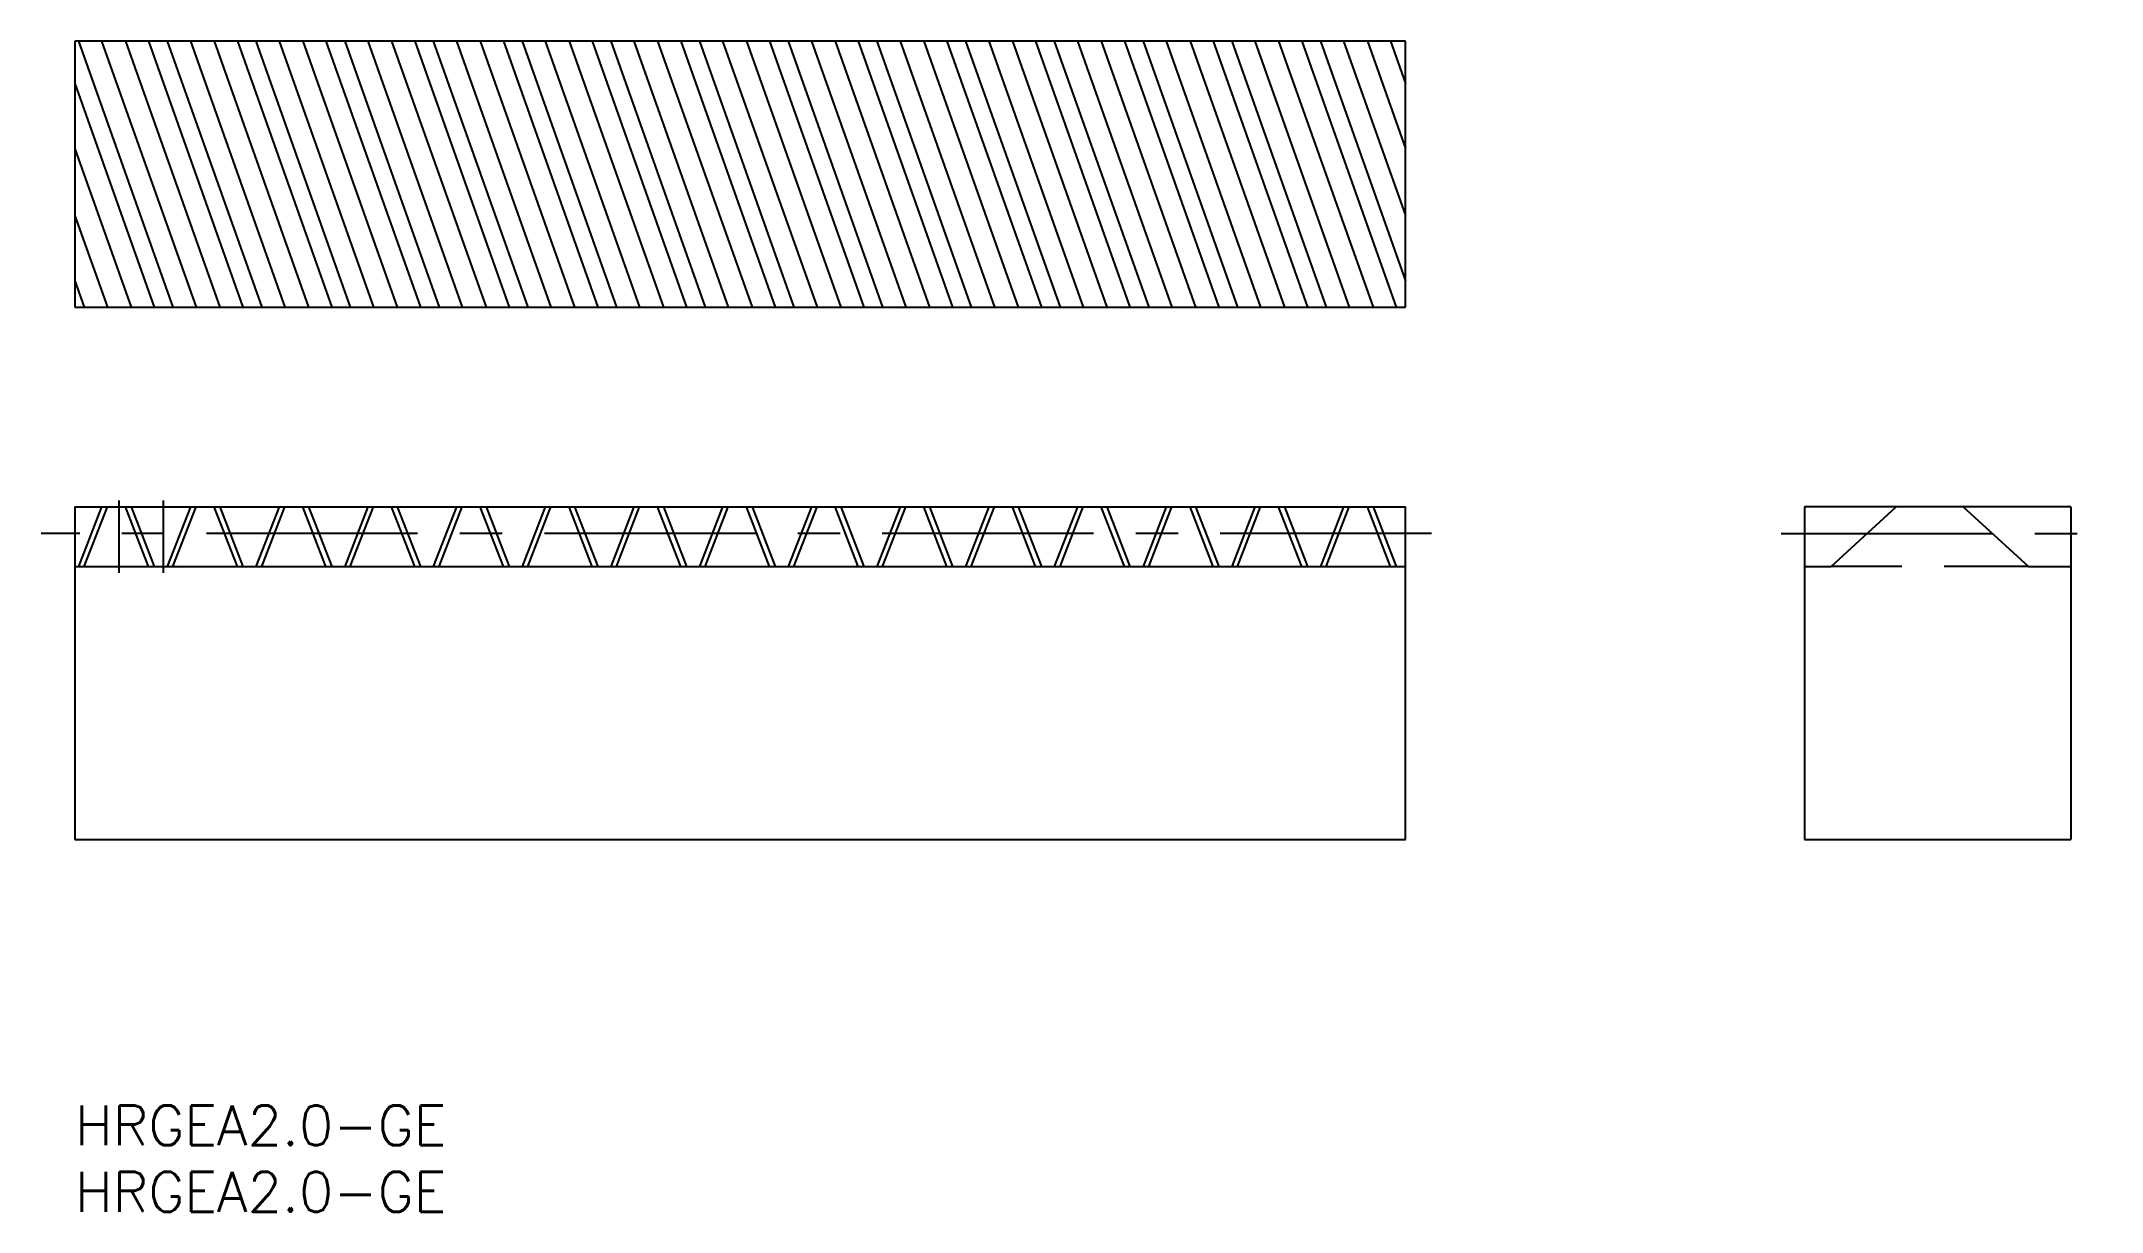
# Model space of a CAD drawing. Extents: x -3 to 152, y -8 to 80.
import ezdxf

# ---------------------------------------------------------------- set-up
doc = ezdxf.new("R2010")
doc.units = 0
doc.header["$LTSCALE"] = 0.5
doc.linetypes.add('CENTER', pattern=[50.8, 31.75, -6.35, 6.35, -6.35])
doc.linetypes.add('DASHED', pattern=[19.05, 12.7, -6.35])
for name, color, linetype in [('MSM_CENTER', 1, 'CENTER'), ('MSM_CONTINUOUS', 7, 'CONTINUOUS'), ('MSM_DASHED', 4, 'DASHED'), ('MSM_PART_NUMBER', 7, 'CONTINUOUS')]:
    doc.layers.add(name, color=color, linetype=linetype)
doc.styles.get("Standard").update_dxf_attribs({"font": 'txt.shx', "height": 3, "bigfont": 'bigfont.shx'})

msp = doc.modelspace()

# ---------------------------------------------------------------- linework, layer by layer
at = {"layer": 'MSM_CENTER'}
for p, q in [((3.33, 40.03), (3.33, 45.48)), ((6.67, 40.03), (6.67, 45.48)), ((101.96, 43), (-2.53, 43)), ((128.25, 43), (152.34, 43))]:
    msp.add_line(p, q, dxfattribs=at)
at = {"layer": 'MSM_CONTINUOUS'}
for p, q in [((0, 80), (0, 60)), ((100, 80), (0, 80)), ((0.27, 80), (7.37, 60)), ((2.01, 80), (9.11, 60)), ((3.8, 80), (10.89, 60)), ((5.54, 80), (12.63, 60)), ((6.94, 80), (14.04, 60)), ((8.68, 80), (15.77, 60)), ((10.47, 80), (17.56, 60)), ((12.21, 80), (19.3, 60)), ((13.61, 80), (20.7, 60)), ((15.35, 80), (22.44, 60)), ((17.14, 80), (24.23, 60)), ((18.87, 80), (25.97, 60)), ((20.28, 80), (27.37, 60)), ((22.01, 80), (29.11, 60)), ((23.8, 80), (30.9, 60)), ((25.54, 80), (32.63, 60)), ((26.94, 80), (34.04, 60)), ((28.68, 80), (35.77, 60)), ((30.47, 80), (37.56, 60)), ((32.21, 80), (39.3, 60)), ((33.61, 80), (40.7, 60)), ((35.35, 80), (42.44, 60)), ((37.14, 80), (44.23, 60)), ((38.87, 80), (45.97, 60)), ((40.28, 80), (47.37, 60)), ((42.01, 80), (49.11, 60)), ((43.8, 80), (50.9, 60)), ((45.54, 80), (52.63, 60)), ((46.94, 80), (54.04, 60)), ((48.68, 80), (55.78, 60)), ((50.47, 80), (57.56, 60)), ((52.21, 80), (59.3, 60)), ((53.61, 80), (60.7, 60)), ((55.35, 80), (62.44, 60)), ((57.14, 80), (64.23, 60)), ((58.88, 80), (65.97, 60)), ((60.28, 80), (67.37, 60)), ((62.02, 80), (69.11, 60)), ((63.8, 80), (70.9, 60)), ((65.54, 80), (72.64, 60)), ((66.94, 80), (74.04, 60)), ((68.68, 80), (75.78, 60)), ((70.47, 80), (77.56, 60)), ((72.21, 80), (79.3, 60)), ((73.61, 80), (80.71, 60)), ((75.35, 80), (82.44, 60)), ((77.14, 80), (84.23, 60)), ((78.88, 80), (85.97, 60)), ((80.28, 80), (87.37, 60)), ((82.02, 80), (89.11, 60)), ((83.81, 80), (90.9, 60)), ((85.54, 80), (92.64, 60)), ((86.95, 80), (94.04, 60)), ((88.68, 80), (95.78, 60)), ((90.47, 80), (97.57, 60)), ((92.21, 80), (99.3, 60)), ((93.61, 80), (100, 61.99)), ((95.35, 80), (100, 66.89)), ((97.14, 80), (100, 71.93)), ((98.88, 80), (100, 76.83)), ((100, 60), (100, 80)), ((0, 76.82), (5.97, 60)), ((0, 71.92), (4.23, 60)), ((0, 66.88), (2.44, 60)), ((0, 61.98), (0.7, 60)), ((0, 60), (100, 60)), ((0, 45), (0, 20)), ((0, 45), (100, 45)), ((0.7, 40.5), (2.44, 45)), ((4.23, 45), (5.97, 40.5)), ((7.37, 40.5), (9.11, 45)), ((10.89, 45), (12.63, 40.5)), ((14.04, 40.5), (15.77, 45)), ((17.56, 45), (19.3, 40.5)), ((20.7, 40.5), (22.44, 45)), ((24.23, 45), (25.97, 40.5)), ((27.37, 40.5), (29.11, 45)), ((30.9, 45), (32.63, 40.5)), ((34.04, 40.5), (35.77, 45)), ((37.56, 45), (39.3, 40.5)), ((40.7, 40.5), (42.44, 45)), ((44.23, 45), (45.97, 40.5)), ((47.37, 40.5), (49.11, 45)), ((50.9, 45), (52.63, 40.5)), ((54.04, 40.5), (55.78, 45)), ((57.56, 45), (59.3, 40.5)), ((60.7, 40.5), (62.44, 45)), ((64.23, 45), (65.97, 40.5)), ((67.37, 40.5), (69.11, 45)), ((70.9, 45), (72.64, 40.5)), ((74.04, 40.5), (75.78, 45)), ((77.56, 45), (79.3, 40.5)), ((80.71, 40.5), (82.44, 45)), ((84.23, 45), (85.97, 40.5)), ((87.37, 40.5), (89.11, 45)), ((90.9, 45), (92.64, 40.5)), ((94.04, 40.5), (95.78, 45)), ((97.57, 45), (99.3, 40.5)), ((100, 20), (100, 45)), ((130, 45), (130, 20)), ((150, 45), (130, 45)), ((131.99, 40.5), (136.89, 45)), ((141.93, 45), (146.83, 40.5)), ((150, 45), (150, 20)), ((0, 40.5), (0.7, 40.5)), ((5.97, 40.5), (7.37, 40.5)), ((12.63, 40.5), (14.04, 40.5)), ((19.3, 40.5), (20.7, 40.5)), ((25.97, 40.5), (27.37, 40.5)), ((32.63, 40.5), (34.04, 40.5)), ((39.3, 40.5), (40.7, 40.5)), ((45.97, 40.5), (47.37, 40.5)), ((52.63, 40.5), (54.04, 40.5)), ((59.3, 40.5), (60.7, 40.5)), ((65.97, 40.5), (67.37, 40.5)), ((72.64, 40.5), (74.04, 40.5)), ((79.3, 40.5), (80.71, 40.5)), ((85.97, 40.5), (87.37, 40.5)), ((92.64, 40.5), (94.04, 40.5)), ((99.3, 40.5), (100, 40.5)), ((130, 40.5), (131.99, 40.5)), ((146.83, 40.5), (150, 40.5)), ((0, 20), (100, 20)), ((130, 20), (150, 20))]:
    msp.add_line(p, q, dxfattribs=at)
at = {"layer": 'MSM_DASHED'}
for p, q in [((2.01, 45), (0.27, 40.5)), ((5.54, 40.5), (3.8, 45)), ((8.68, 45), (6.94, 40.5)), ((12.21, 40.5), (10.47, 45)), ((15.35, 45), (13.61, 40.5)), ((18.87, 40.5), (17.14, 45)), ((22.01, 45), (20.28, 40.5)), ((25.54, 40.5), (23.8, 45)), ((28.68, 45), (26.94, 40.5)), ((32.21, 40.5), (30.47, 45)), ((35.35, 45), (33.61, 40.5)), ((38.87, 40.5), (37.14, 45)), ((42.01, 45), (40.28, 40.5)), ((45.54, 40.5), (43.8, 45)), ((48.68, 45), (46.94, 40.5)), ((52.21, 40.5), (50.47, 45)), ((55.35, 45), (53.61, 40.5)), ((58.88, 40.5), (57.14, 45)), ((62.02, 45), (60.28, 40.5)), ((65.54, 40.5), (63.8, 45)), ((68.68, 45), (66.94, 40.5)), ((72.21, 40.5), (70.47, 45)), ((75.35, 45), (73.61, 40.5)), ((78.88, 40.5), (77.14, 45)), ((82.02, 45), (80.28, 40.5)), ((85.54, 40.5), (83.81, 45)), ((88.68, 45), (86.95, 40.5)), ((92.21, 40.5), (90.47, 45)), ((95.35, 45), (93.61, 40.5)), ((98.88, 40.5), (97.14, 45)), ((0.7, 40.5), (5.97, 40.5)), ((7.37, 40.5), (12.63, 40.5)), ((14.04, 40.5), (19.3, 40.5)), ((20.7, 40.5), (25.97, 40.5)), ((27.37, 40.5), (32.63, 40.5)), ((34.04, 40.5), (39.3, 40.5)), ((40.7, 40.5), (45.97, 40.5)), ((47.37, 40.5), (52.63, 40.5)), ((54.04, 40.5), (59.3, 40.5)), ((60.7, 40.5), (65.97, 40.5)), ((67.37, 40.5), (72.64, 40.5)), ((74.04, 40.5), (79.3, 40.5)), ((80.71, 40.5), (85.97, 40.5)), ((87.37, 40.5), (92.64, 40.5)), ((94.04, 40.5), (99.3, 40.5)), ((146.83, 40.5), (131.99, 40.5))]:
    msp.add_line(p, q, dxfattribs=at)

# ---------------------------------------------------------------- texts
at = {"layer": 'MSM_PART_NUMBER'}
for p in [(0, -3), (0, -8)]:
    msp.add_text('HRGEA2.0-GE', height=3, dxfattribs=at).set_placement(p)

doc.saveas('drawing.dxf')
